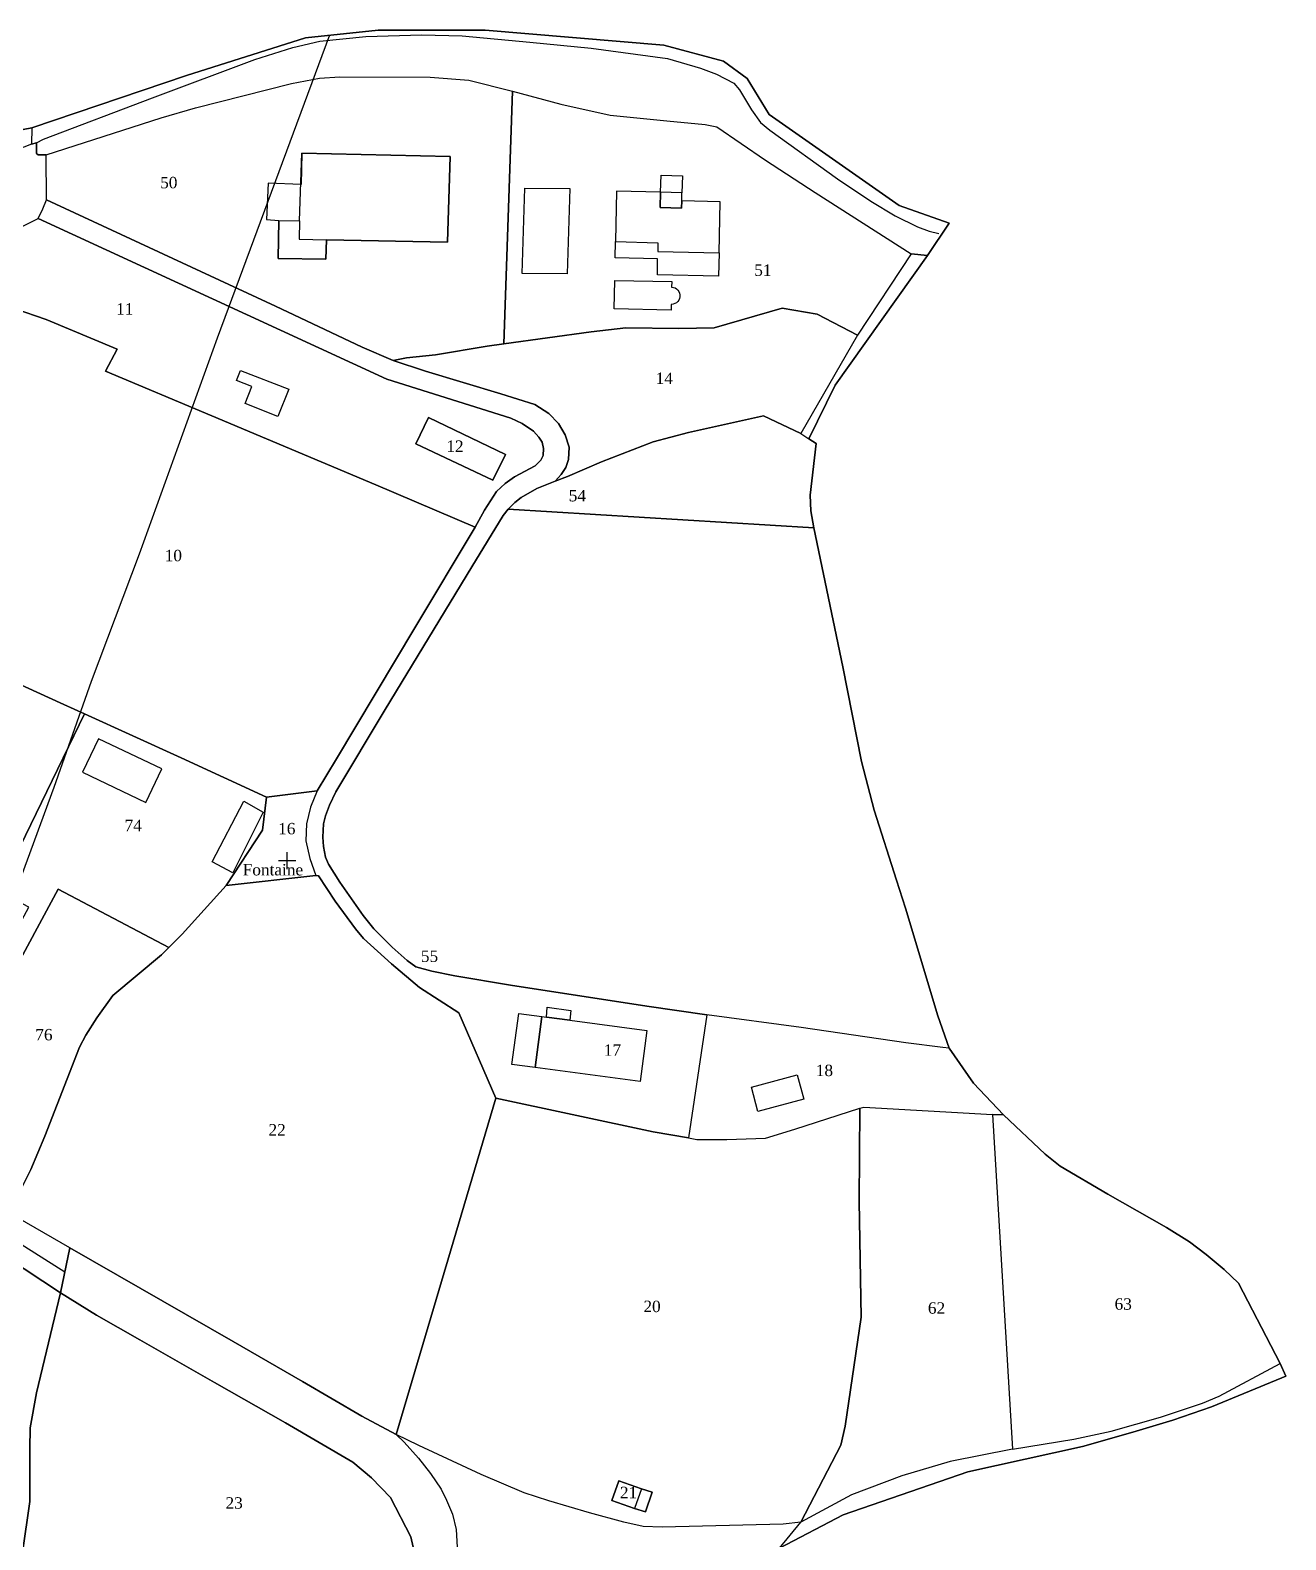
# Model space of a CAD drawing. Extents: x 1208681 to 1209440, y 6152548 to 6153096.
# Drawn here: x 1209219.8 to 1209439.5, y 6152766.6 to 6153030.9 of the extents above; entities that cross this region are included whole.
import ezdxf

# ---------------------------------------------------------------- set-up
doc = ezdxf.new("R2010")
doc.units = 0
doc.linetypes.add('CONTINU', pattern=[0])
doc.layers.get('0').update_dxf_attribs({"linetype": 'CONTINU'})
for name, color, linetype in [('1LIEUDIT', 7, 'CONTINU'), ('1PARCELLE', 7, 'CONTINU'), ('1SECTION', 7, 'CONTINU'), ('1SUBDSECT', 7, 'CONTINU'), ('1TRONFLUV', 7, 'CONTINU'), ('1TRONROU', 7, 'CONTINU'), ('1TROUPARCELLE', 7, 'CONTINU'), ('1ZONCOMM', 7, 'CONTINU'), ('3BATIDUR', 7, 'CONTINU'), ('3BATILEGER', 7, 'CONTINU'), ('3CALVAIRE', 7, 'CONTINU'), ('3CALVAIRETEX', 7, 'CONTINU'), ('3CHEMIN', 7, 'CONTINU'), ('3FISCLINE', 7, 'CONTINUOUS'), ('3GAZODUC', 7, 'CONTINU'), ('3PARCELLETEX', 7, 'CONTINU'), ('3PISCINE', 7, 'CONTINUOUS')]:
    doc.layers.add(name, color=color, linetype=linetype)
doc.styles.get("Standard").update_dxf_attribs({"font": 'Times New Roman'})

# ---------------------------------------------------------------- blocks, each defined once
blk = doc.blocks.new('DETATOPO')
for points in [[(-1.5, 0), (1.5, 0)], [(0, -1.5), (0, 1.5)]]:
    blk.add_lwpolyline(points)

msp = doc.modelspace()

# ---------------------------------------------------------------- linework, layer by layer
at = {"layer": '1LIEUDIT'}
for points in [[(1209218.52, 6153013.5), (1209220.04, 6153013.74), (1209247.13, 6153022.94), (1209267.94, 6153029.54), (1209280.64, 6153030.86), (1209299.4, 6153030.84), (1209330.67, 6153028.22), (1209341.08, 6153025.42), (1209345.26, 6153022.39), (1209349.07, 6153016.12), (1209371.85, 6153000.15), (1209380.62, 6152997.06), (1209376.82, 6152991.42), (1209360.64, 6152968.74), (1209356.07, 6152959.31), (1209357.32, 6152958.48), (1209356.25, 6152949.43), (1209356.37, 6152946.7), (1209356.93, 6152943.71), (1209361.97, 6152919.39), (1209365.23, 6152902.85), (1209367.46, 6152894.33), (1209371.39, 6152882.08), (1209372.97, 6152877.17), (1209378.62, 6152858.28), (1209380.61, 6152852.67), (1209384.87, 6152846.49), (1209390.11, 6152840.96), (1209397.42, 6152834.11), (1209400.01, 6152832), (1209408.38, 6152827.06), (1209418.64, 6152821.24), (1209422.69, 6152818.71), (1209425.58, 6152816.53), (1209428.76, 6152813.88), (1209431.24, 6152811.49), (1209438.51, 6152797.42), (1209439.52, 6152795.24), (1209438.82, 6152794.95), (1209426.52, 6152789.85), (1209419.73, 6152787.51), (1209412.77, 6152785.39), (1209403.91, 6152782.9), (1209383.86, 6152778.47), (1209362.05, 6152770.92), (1209350.88, 6152765.1)], [(1209219.69, 6152782.49), (1209219.78, 6152786.18), (1209220.86, 6152792.28), (1209225.06, 6152809.81), (1209209.18, 6152820.28)], [(1209219.69, 6152782.49), (1209219.78, 6152786.18), (1209220.86, 6152792.28), (1209225.06, 6152809.81), (1209209.18, 6152820.28)]]:
    msp.add_lwpolyline(points, dxfattribs=at)
at = {"layer": '1PARCELLE'}
for points in [[(1209222.62, 6153001.16), (1209222.58, 6153009.03), (1209242.67, 6153015.52), (1209248.68, 6153017.28), (1209265.47, 6153021.54), (1209270.39, 6153022.46), (1209273.94, 6153022.69), (1209289.79, 6153022.65), (1209296.55, 6153022.12), (1209304.15, 6153020.18), (1209302.66, 6152975.94), (1209299.77, 6152975.52), (1209290.7, 6152974.01), (1209285.61, 6152973.49), (1209283.27, 6152973.05), (1209277.86, 6152975.36), (1209262.72, 6152982.52), (1209222.62, 6153001.16)], [(1209364.57, 6152977.46), (1209357.49, 6152981.12), (1209351.37, 6152982.18), (1209339.47, 6152978.73), (1209333.29, 6152978.62), (1209324, 6152978.78), (1209317.93, 6152978.05), (1209302.66, 6152975.94), (1209304.15, 6153020.18), (1209312.61, 6153017.89), (1209321.28, 6153015.98), (1209331.2, 6153014.98), (1209337.91, 6153014.36), (1209339.96, 6153013.93), (1209348.48, 6153008.09), (1209357.13, 6153002.44), (1209373.95, 6152991.73), (1209364.57, 6152977.46)], [(1209328.81, 6152837.98), (1209301.27, 6152843.86), (1209294.78, 6152858.85), (1209287.88, 6152863.29), (1209283, 6152867.39), (1209278.1, 6152871.87), (1209276.72, 6152873.51), (1209273.13, 6152878.39), (1209270.24, 6152882.82), (1209269.75, 6152882.85), (1209254.06, 6152881.1), (1209260.41, 6152890.79), (1209261.12, 6152896.56), (1209269.99, 6152897.67), (1209273.36, 6152903.32), (1209287.11, 6152926.21), (1209297.62, 6152943.86), (1209299.3, 6152946.83), (1209301.39, 6152950.11), (1209302.88, 6152951.52), (1209304.51, 6152952.65), (1209308.12, 6152954.57), (1209309.12, 6152955.6), (1209309.52, 6152956.43), (1209309.62, 6152957.6), (1209309.35, 6152958.76), (1209308.8, 6152959.61), (1209307.87, 6152960.64), (1209305.86, 6152962.03), (1209303.9, 6152962.96), (1209282.21, 6152969.74), (1209221.17, 6152997.88), (1209222, 6152999.58), (1209222.62, 6153001.16), (1209262.72, 6152982.52), (1209277.86, 6152975.36), (1209283.27, 6152973.05), (1209288.95, 6152971.19), (1209302.14, 6152967.21), (1209308.08, 6152965.33), (1209310.54, 6152963.76), (1209312.25, 6152961.99), (1209313.39, 6152960.01), (1209314.11, 6152957.86), (1209313.96, 6152955.72), (1209313.49, 6152954.3), (1209312.72, 6152953.1), (1209311.62, 6152951.9), (1209308.43, 6152950.61), (1209305.67, 6152949.04), (1209304.56, 6152948.18), (1209303.44, 6152947), (1209302.57, 6152945.88), (1209297.05, 6152936.91), (1209281.88, 6152911.94), (1209273.28, 6152897.49), (1209272.16, 6152895.16), (1209271.45, 6152893.29), (1209271.12, 6152891.92), (1209271, 6152889.56), (1209271.07, 6152887.97), (1209271.46, 6152886.1), (1209272, 6152884.84), (1209273.96, 6152881.7), (1209278.06, 6152875.85), (1209279.9, 6152873.53), (1209283.13, 6152870.34), (1209285.74, 6152868.01), (1209287.26, 6152866.9), (1209290.04, 6152866.1), (1209294.08, 6152865.3), (1209303.8, 6152863.7), (1209327.71, 6152859.97), (1209338.18, 6152858.47), (1209334.99, 6152836.92), (1209328.81, 6152837.98)], [(1209354.67, 6152960.24), (1209348.11, 6152963.32), (1209334.99, 6152960.41), (1209328.78, 6152958.79), (1209319.77, 6152955.31), (1209313.82, 6152952.72), (1209311.62, 6152951.9), (1209312.72, 6152953.1), (1209313.49, 6152954.3), (1209313.96, 6152955.72), (1209314.11, 6152957.86), (1209313.39, 6152960.01), (1209312.25, 6152961.99), (1209310.54, 6152963.76), (1209308.08, 6152965.33), (1209302.14, 6152967.21), (1209288.95, 6152971.19), (1209283.27, 6152973.05), (1209285.61, 6152973.49), (1209290.7, 6152974.01), (1209299.77, 6152975.52), (1209302.66, 6152975.94), (1209317.93, 6152978.05), (1209324, 6152978.78), (1209333.29, 6152978.62), (1209339.47, 6152978.73), (1209351.37, 6152982.18), (1209357.49, 6152981.12), (1209364.57, 6152977.46), (1209354.67, 6152960.24)], [(1209289.47, 6152963.04), (1209287.23, 6152958.45), (1209300.76, 6152952.07), (1209302.97, 6152956.59), (1209289.47, 6152963.04)], [(1209356.93, 6152943.71), (1209303.44, 6152947), (1209304.56, 6152948.18), (1209305.67, 6152949.04), (1209308.43, 6152950.61), (1209311.62, 6152951.9), (1209313.82, 6152952.72), (1209319.77, 6152955.31), (1209328.78, 6152958.79), (1209334.99, 6152960.41), (1209348.11, 6152963.32), (1209354.67, 6152960.24), (1209356.07, 6152959.31), (1209357.32, 6152958.48), (1209356.25, 6152949.43), (1209356.37, 6152946.7), (1209356.93, 6152943.71)], [(1209356.93, 6152943.71), (1209361.97, 6152919.39), (1209365.23, 6152902.85), (1209367.46, 6152894.33), (1209371.39, 6152882.08), (1209372.97, 6152877.17), (1209378.62, 6152858.28), (1209380.61, 6152852.67), (1209379.51, 6152852.73), (1209373.02, 6152853.56), (1209354.7, 6152856.24), (1209338.18, 6152858.47), (1209327.71, 6152859.97), (1209303.8, 6152863.7), (1209294.08, 6152865.3), (1209290.04, 6152866.1), (1209287.26, 6152866.9), (1209285.74, 6152868.01), (1209283.13, 6152870.34), (1209279.9, 6152873.53), (1209278.06, 6152875.85), (1209273.96, 6152881.7), (1209272, 6152884.84), (1209271.46, 6152886.1), (1209271.07, 6152887.97), (1209271, 6152889.56), (1209271.12, 6152891.92), (1209271.45, 6152893.29), (1209272.16, 6152895.16), (1209273.28, 6152897.49), (1209281.88, 6152911.94), (1209297.05, 6152936.91), (1209302.57, 6152945.88), (1209303.44, 6152947), (1209356.93, 6152943.71)], [(1209178.68, 6152846.38), (1209173.45, 6152849.33), (1209177.4, 6152850.36), (1209196.45, 6152886.31), (1209189.83, 6152886.29), (1209199.61, 6152924.53), (1209200.76, 6152923.98), (1209212.03, 6152918.97), (1209225.66, 6152912.82), (1209229.25, 6152911.18), (1209214.13, 6152880.1), (1209200.36, 6152887.26), (1209178.68, 6152846.38)], [(1209199.54, 6152833.85), (1209194.42, 6152837), (1209198.03, 6152837.48), (1209219.52, 6152877.3), (1209214.13, 6152880.1), (1209229.25, 6152911.18), (1209246.19, 6152903.45), (1209261.12, 6152896.56), (1209260.41, 6152890.79), (1209254.06, 6152881.1), (1209246.38, 6152872.59), (1209244, 6152870.25), (1209224.65, 6152880.48), (1209199.54, 6152833.85)], [(1209283.79, 6152785.01), (1209277.8, 6152788.22), (1209267.41, 6152794.31), (1209255.27, 6152801.31), (1209226.7, 6152817.67), (1209216.09, 6152823.81), (1209219.87, 6152831.38), (1209222.34, 6152837.21), (1209228.4, 6152852.8), (1209229.51, 6152854.92), (1209231.45, 6152857.97), (1209234.25, 6152861.88), (1209242.72, 6152868.99), (1209244, 6152870.25), (1209246.38, 6152872.59), (1209254.06, 6152881.1), (1209269.75, 6152882.85), (1209270.24, 6152882.82), (1209273.13, 6152878.39), (1209276.72, 6152873.51), (1209278.1, 6152871.87), (1209283, 6152867.39), (1209287.88, 6152863.29), (1209294.78, 6152858.85), (1209301.27, 6152843.86), (1209283.79, 6152785.01)], [(1209204.74, 6152830.67), (1209199.54, 6152833.85), (1209224.65, 6152880.48), (1209244, 6152870.25), (1209242.72, 6152868.99), (1209234.25, 6152861.88), (1209231.45, 6152857.97), (1209229.51, 6152854.92), (1209228.4, 6152852.8), (1209222.34, 6152837.21), (1209219.87, 6152831.38), (1209216.09, 6152823.81), (1209204.74, 6152830.67)], [(1209326.51, 6152846.82), (1209308.14, 6152849.26), (1209309.33, 6152858.17), (1209310.1, 6152858.07), (1209314.23, 6152857.52), (1209327.71, 6152855.72), (1209326.51, 6152846.82)], [(1209380.61, 6152852.67), (1209379.51, 6152852.73), (1209373.02, 6152853.56), (1209354.7, 6152856.24), (1209338.18, 6152858.47), (1209334.99, 6152836.92), (1209336.45, 6152836.68), (1209341.67, 6152836.64), (1209348.48, 6152836.91), (1209353.59, 6152838.46), (1209364.99, 6152842.11), (1209365.64, 6152842.34), (1209388.19, 6152841.02), (1209390.11, 6152840.96), (1209384.87, 6152846.49), (1209380.61, 6152852.67)], [(1209327.04, 6152768.89), (1209323.64, 6152769.68), (1209317.64, 6152771.28), (1209310.54, 6152773.42), (1209306.22, 6152774.79), (1209298.72, 6152778.01), (1209287.77, 6152783.06), (1209283.79, 6152785.01), (1209301.27, 6152843.86), (1209328.81, 6152837.98), (1209334.99, 6152836.92), (1209336.45, 6152836.68), (1209341.67, 6152836.64), (1209348.48, 6152836.91), (1209353.59, 6152838.46), (1209364.99, 6152842.11), (1209364.85, 6152825.82), (1209365.22, 6152805.52), (1209362.41, 6152786.49), (1209361.64, 6152783.14), (1209354.62, 6152769.64), (1209351.56, 6152769.28), (1209330.38, 6152768.8), (1209327.04, 6152768.89)], [(1209354.62, 6152769.64), (1209361.64, 6152783.14), (1209362.41, 6152786.49), (1209365.22, 6152805.52), (1209364.85, 6152825.82), (1209364.99, 6152842.11), (1209365.64, 6152842.34), (1209388.19, 6152841.02), (1209391.71, 6152782.46), (1209380.77, 6152780.26), (1209372.34, 6152777.79), (1209363.49, 6152774.44), (1209354.62, 6152769.64)], [(1209390.11, 6152840.96), (1209388.19, 6152841.02), (1209391.71, 6152782.46), (1209402.45, 6152784.21), (1209408.97, 6152785.6), (1209417.57, 6152788.07), (1209424.96, 6152790.47), (1209427.88, 6152791.7), (1209438.51, 6152797.42), (1209431.24, 6152811.49), (1209428.76, 6152813.88), (1209425.58, 6152816.53), (1209422.69, 6152818.71), (1209418.64, 6152821.24), (1209408.38, 6152827.06), (1209400.01, 6152832), (1209397.42, 6152834.11), (1209390.11, 6152840.96)], [(1209322.77, 6152776.88), (1209321.57, 6152773.46), (1209325.51, 6152772.06), (1209327.43, 6152771.44), (1209328.62, 6152774.91), (1209326.77, 6152775.49), (1209322.77, 6152776.88)]]:
    msp.add_lwpolyline(points, close=True, dxfattribs=at)
for points in [[(1209206.61, 6152990.61), (1209221.17, 6152997.88), (1209222, 6152999.58), (1209222.62, 6153001.16), (1209222.58, 6153009.03), (1209221.14, 6153009.05), (1209220.87, 6153009.29), (1209220.85, 6153011.15), (1209220.01, 6153010.91), (1209217.03, 6153009.74)], [(1209206.61, 6152990.61), (1209221.17, 6152997.88), (1209282.21, 6152969.74), (1209303.9, 6152962.96), (1209305.86, 6152962.03), (1209307.87, 6152960.64), (1209308.8, 6152959.61), (1209309.35, 6152958.76), (1209309.62, 6152957.6), (1209309.52, 6152956.43), (1209309.12, 6152955.6), (1209308.12, 6152954.57), (1209304.51, 6152952.65), (1209302.88, 6152951.52), (1209301.39, 6152950.11), (1209299.3, 6152946.83), (1209297.62, 6152943.86), (1209280.24, 6152951.25), (1209280.24, 6152951.25), (1209251.58, 6152963.33), (1209232.92, 6152971.19), (1209235.01, 6152975.04), (1209222.55, 6152980.22), (1209217.13, 6152982.1)], [(1209217.13, 6152982.1), (1209222.55, 6152980.22), (1209235.01, 6152975.04), (1209232.92, 6152971.19), (1209251.58, 6152963.33), (1209280.24, 6152951.25), (1209297.62, 6152943.86), (1209287.11, 6152926.21), (1209273.36, 6152903.32), (1209269.99, 6152897.67), (1209261.12, 6152896.56), (1209261.12, 6152896.56), (1209246.19, 6152903.45), (1209229.25, 6152911.18), (1209225.66, 6152912.82), (1209212.03, 6152918.97)], [(1209023.88, 6152751.56), (1209015.18, 6152778.4), (1209009.21, 6152796.16), (1209003.13, 6152804.2), (1209020.27, 6152830.21), (1209027.63, 6152841.35), (1209032.7, 6152845.34), (1209034.75, 6152846.85), (1209078.88, 6152823.18), (1209112.8, 6152805.5), (1209143.01, 6152789.75), (1209170, 6152843.89), (1209178.58, 6152839.21), (1209190.93, 6152831.78), (1209197.46, 6152827.84), (1209209.18, 6152820.28), (1209225.06, 6152809.81), (1209220.86, 6152792.28), (1209219.78, 6152786.18), (1209219.69, 6152782.49), (1209219.68, 6152773.29), (1209218.41, 6152764.34)], [(1209350.88, 6152765.1), (1209354.62, 6152769.64), (1209351.56, 6152769.28), (1209330.38, 6152768.8), (1209327.04, 6152768.89), (1209323.64, 6152769.68), (1209317.64, 6152771.28), (1209310.54, 6152773.42), (1209306.22, 6152774.79), (1209298.72, 6152778.01), (1209287.77, 6152783.06), (1209283.79, 6152785.01), (1209277.8, 6152788.22), (1209267.41, 6152794.31), (1209255.27, 6152801.31), (1209226.7, 6152817.67), (1209225.06, 6152809.81), (1209231.37, 6152805.92), (1209238.96, 6152801.58), (1209252.01, 6152794.09), (1209264.46, 6152787.05), (1209276.21, 6152780.15), (1209279.52, 6152777.43), (1209282.8, 6152773.99), (1209286.38, 6152767.07), (1209286.8, 6152765.31)], [(1209218.41, 6152764.34), (1209219.68, 6152773.29), (1209219.69, 6152782.49), (1209219.78, 6152786.18), (1209220.86, 6152792.28), (1209225.06, 6152809.81), (1209225.06, 6152809.81), (1209231.37, 6152805.92), (1209238.96, 6152801.58), (1209252.01, 6152794.09), (1209264.46, 6152787.05), (1209276.21, 6152780.15), (1209279.52, 6152777.43), (1209282.8, 6152773.99), (1209286.38, 6152767.07), (1209286.8, 6152765.31)]]:
    msp.add_lwpolyline(points, dxfattribs=at)
at = {"layer": '1SECTION'}
msp.add_lwpolyline([(1209350.88, 6152765.1), (1209362.05, 6152770.92), (1209383.86, 6152778.47), (1209403.91, 6152782.9), (1209412.77, 6152785.39), (1209419.73, 6152787.51), (1209426.52, 6152789.85), (1209438.82, 6152794.95), (1209439.52, 6152795.24), (1209438.51, 6152797.42), (1209431.24, 6152811.49), (1209428.76, 6152813.88), (1209425.58, 6152816.53), (1209422.69, 6152818.71), (1209418.64, 6152821.24), (1209408.38, 6152827.06), (1209400.01, 6152832), (1209397.42, 6152834.11), (1209390.11, 6152840.96), (1209384.87, 6152846.49), (1209380.61, 6152852.67), (1209378.62, 6152858.28), (1209372.97, 6152877.17), (1209371.39, 6152882.08), (1209367.46, 6152894.33), (1209365.23, 6152902.85), (1209361.97, 6152919.39), (1209356.93, 6152943.71), (1209356.37, 6152946.7), (1209356.25, 6152949.43), (1209357.32, 6152958.48), (1209356.07, 6152959.31), (1209360.64, 6152968.74), (1209376.82, 6152991.42), (1209380.62, 6152997.06), (1209371.85, 6153000.15), (1209349.07, 6153016.12), (1209345.26, 6153022.39), (1209341.08, 6153025.42), (1209330.67, 6153028.22), (1209299.4, 6153030.84), (1209280.64, 6153030.86), (1209267.94, 6153029.54), (1209247.13, 6153022.94), (1209220.04, 6153013.74), (1209218.52, 6153013.5)], dxfattribs=at)
at = {"layer": '1SUBDSECT'}
msp.add_lwpolyline([(1209350.88, 6152765.1), (1209362.05, 6152770.92), (1209383.86, 6152778.47), (1209403.91, 6152782.9), (1209412.77, 6152785.39), (1209419.73, 6152787.51), (1209426.52, 6152789.85), (1209438.82, 6152794.95), (1209439.52, 6152795.24), (1209438.51, 6152797.42), (1209431.24, 6152811.49), (1209428.76, 6152813.88), (1209425.58, 6152816.53), (1209422.69, 6152818.71), (1209418.64, 6152821.24), (1209408.38, 6152827.06), (1209400.01, 6152832), (1209397.42, 6152834.11), (1209390.11, 6152840.96), (1209384.87, 6152846.49), (1209380.61, 6152852.67), (1209378.62, 6152858.28), (1209372.97, 6152877.17), (1209371.39, 6152882.08), (1209367.46, 6152894.33), (1209365.23, 6152902.85), (1209361.97, 6152919.39), (1209356.93, 6152943.71), (1209356.37, 6152946.7), (1209356.25, 6152949.43), (1209357.32, 6152958.48), (1209356.07, 6152959.31), (1209360.64, 6152968.74), (1209376.82, 6152991.42), (1209380.62, 6152997.06), (1209371.85, 6153000.15), (1209349.07, 6153016.12), (1209345.26, 6153022.39), (1209341.08, 6153025.42), (1209330.67, 6153028.22), (1209299.4, 6153030.84), (1209280.64, 6153030.86), (1209267.94, 6153029.54), (1209247.13, 6153022.94), (1209220.04, 6153013.74), (1209218.52, 6153013.5)], dxfattribs=at)
at = {"layer": '1TRONFLUV'}
for points in [[(1209220.01, 6153010.91), (1209220.85, 6153011.15), (1209220.87, 6153009.29), (1209221.14, 6153009.05), (1209222.58, 6153009.03), (1209242.67, 6153015.52), (1209248.68, 6153017.28), (1209265.47, 6153021.54), (1209270.39, 6153022.46), (1209273.94, 6153022.69), (1209289.79, 6153022.65), (1209296.55, 6153022.12), (1209304.15, 6153020.18), (1209312.61, 6153017.89), (1209321.28, 6153015.98), (1209331.2, 6153014.98), (1209337.91, 6153014.36), (1209339.96, 6153013.93), (1209348.48, 6153008.09), (1209357.13, 6153002.44), (1209373.95, 6152991.73), (1209376.82, 6152991.42), (1209380.62, 6152997.06), (1209371.85, 6153000.15), (1209349.07, 6153016.12), (1209345.26, 6153022.39), (1209341.08, 6153025.42), (1209330.67, 6153028.22), (1209299.4, 6153030.84), (1209280.64, 6153030.86), (1209267.94, 6153029.54), (1209247.13, 6153022.94), (1209220.04, 6153013.74), (1209220.01, 6153010.91)], [(1209373.95, 6152991.73), (1209364.57, 6152977.46), (1209354.67, 6152960.24), (1209356.07, 6152959.31), (1209360.64, 6152968.74), (1209376.82, 6152991.42), (1209373.95, 6152991.73)]]:
    msp.add_lwpolyline(points, close=True, dxfattribs=at)
at = {"layer": '1TRONROU'}
msp.add_lwpolyline([(1209286.8, 6152765.31), (1209286.38, 6152767.07), (1209282.8, 6152773.99), (1209279.52, 6152777.43), (1209276.21, 6152780.15), (1209264.46, 6152787.05), (1209252.01, 6152794.09), (1209238.96, 6152801.58), (1209231.37, 6152805.92), (1209225.06, 6152809.81), (1209226.7, 6152817.67), (1209255.27, 6152801.31), (1209267.41, 6152794.31), (1209277.8, 6152788.22), (1209283.79, 6152785.01), (1209285.2, 6152783.69), (1209287.74, 6152780.88), (1209289.85, 6152778.18), (1209291.67, 6152775.42), (1209292.65, 6152773.51), (1209293.67, 6152771.05), (1209294.33, 6152768.4), (1209294.58, 6152764.21)], dxfattribs=at)
at = {"layer": '1TROUPARCELLE'}
for points in [[(1209287.23, 6152958.45), (1209289.47, 6152963.04), (1209302.97, 6152956.59), (1209300.76, 6152952.07), (1209287.23, 6152958.45)], [(1209308.14, 6152849.26), (1209309.33, 6152858.17), (1209310.1, 6152858.07), (1209314.23, 6152857.52), (1209327.71, 6152855.72), (1209326.51, 6152846.82), (1209308.14, 6152849.26)], [(1209325.51, 6152772.06), (1209321.57, 6152773.46), (1209322.77, 6152776.88), (1209326.77, 6152775.49), (1209328.62, 6152774.91), (1209327.43, 6152771.44), (1209325.51, 6152772.06)]]:
    msp.add_lwpolyline(points, close=True, dxfattribs=at)
at = {"layer": '1ZONCOMM'}
msp.add_lwpolyline([(1208998.97, 6152939.88), (1209007.74, 6152932.2), (1209031.01, 6152909.83), (1209038.57, 6152903.76), (1209050.62, 6152896.17), (1209055.1, 6152894.17), (1209062.4, 6152891.41), (1209068.37, 6152889.48), (1209072.64, 6152888.9), (1209079.11, 6152888.88), (1209088.93, 6152883.53), (1209113.96, 6152873.91), (1209125.24, 6152868.16), (1209149.89, 6152857.62), (1209165.17, 6152850.15), (1209183.93, 6152839.96), (1209225.83, 6152813.51)], dxfattribs=at)
at = {"layer": '3BATIDUR'}
for points in [[(1209293.25, 6153008.75), (1209267.33, 6153009.32), (1209267.21, 6153003.85), (1209261.43, 6153004.05), (1209261.14, 6152997.69), (1209263.3, 6152997.55), (1209263.15, 6152990.91), (1209271.5, 6152990.79), (1209271.64, 6152994.17), (1209292.8, 6152993.73), (1209293.25, 6153008.75)], [(1209263.15, 6152990.91), (1209263.3, 6152997.55), (1209266.88, 6152997.49), (1209267.33, 6153009.32), (1209293.25, 6153008.75), (1209292.8, 6152993.73), (1209271.64, 6152994.17), (1209271.5, 6152990.79), (1209263.15, 6152990.91)], [(1209305.87, 6152988.25), (1209306.32, 6153003.22), (1209314.2, 6153003.13), (1209313.72, 6152988.2), (1209305.87, 6152988.25)], [(1209330.08, 6153002.49), (1209322.39, 6153002.66), (1209322.22, 6152993.87), (1209329.6, 6152993.61), (1209329.61, 6152992.11), (1209340.34, 6152991.89), (1209340.53, 6153000.83), (1209333.8, 6153000.98), (1209333.75, 6152999.7), (1209330.03, 6152999.81), (1209330.08, 6153002.49)], [(1209257.36, 6152965.5), (1209258.57, 6152968.46), (1209255.88, 6152969.52), (1209256.56, 6152971.3), (1209265.04, 6152968.04), (1209263.11, 6152963.21), (1209257.36, 6152965.5)], [(1209228.93, 6152900.95), (1209240.03, 6152895.66), (1209242.82, 6152901.52), (1209231.72, 6152906.8), (1209228.93, 6152900.95)], [(1209251.63, 6152885.25), (1209257.17, 6152895.9), (1209260.56, 6152893.98), (1209255.23, 6152883.34), (1209251.63, 6152885.25)], [(1209309.33, 6152858.17), (1209308.14, 6152849.26), (1209304.08, 6152849.8), (1209305.3, 6152858.7), (1209309.33, 6152858.17)], [(1209308.14, 6152849.26), (1209309.33, 6152858.17), (1209310.1, 6152858.07), (1209314.23, 6152857.52), (1209327.71, 6152855.72), (1209326.51, 6152846.82), (1209308.14, 6152849.26)], [(1209347.12, 6152841.54), (1209345.99, 6152845.81), (1209353.99, 6152847.98), (1209355.16, 6152843.72), (1209347.12, 6152841.54)], [(1209325.51, 6152772.06), (1209321.57, 6152773.46), (1209322.77, 6152776.88), (1209326.77, 6152775.49), (1209325.51, 6152772.06)]]:
    msp.add_lwpolyline(points, close=True, dxfattribs=at)
at = {"layer": '3BATILEGER'}
for points in [[(1209333.8, 6153000.98), (1209333.84, 6153002.41), (1209330.08, 6153002.49), (1209330.03, 6152999.81), (1209333.75, 6152999.7), (1209333.8, 6153000.98)], [(1209340.34, 6152991.89), (1209340.24, 6152987.82), (1209329.57, 6152988.01), (1209329.55, 6152990.82), (1209322.16, 6152991.03), (1209322.22, 6152993.87), (1209329.6, 6152993.61), (1209329.61, 6152992.11), (1209340.34, 6152991.89)], [(1209314.23, 6152857.52), (1209310.1, 6152858.07), (1209310.23, 6152859.84), (1209314.4, 6152859.21), (1209314.23, 6152857.52)]]:
    msp.add_lwpolyline(points, close=True, dxfattribs=at)
at = {"layer": '3CHEMIN'}
msp.add_lwpolyline([(1209269.99, 6152897.67), (1209268.84, 6152894.85), (1209268.1, 6152891.91), (1209268.02, 6152888.92), (1209268.72, 6152885.82), (1209269.75, 6152882.85)], dxfattribs=at)
at = {"layer": '3FISCLINE'}
for points in [[(1209220.85, 6153011.15), (1209222.09, 6153011.8), (1209241.18, 6153019.04), (1209259.1, 6153025.72), (1209265.71, 6153027.81), (1209270.46, 6153028.93), (1209278.49, 6153029.75), (1209288.33, 6153030.02), (1209295.35, 6153029.88), (1209307.21, 6153028.75), (1209317.96, 6153027.74), (1209331.32, 6153025.92), (1209337.06, 6153024.24), (1209339.89, 6153023.14), (1209342.9, 6153021.56), (1209343.9, 6153020.4), (1209345.98, 6153016.9), (1209347.56, 6153014.68), (1209349.2, 6153013.37), (1209361.03, 6153004.82), (1209366.88, 6153000.94), (1209371.15, 6152998.38), (1209375.08, 6152996.44), (1209377.13, 6152995.65), (1209378.79, 6152995.26)], [(1209330.08, 6153002.49), (1209330.21, 6153005.47), (1209333.91, 6153005.39), (1209333.84, 6153002.41)], [(1209266.88, 6152997.49), (1209266.83, 6152994.26), (1209271.64, 6152994.17)]]:
    msp.add_lwpolyline(points, dxfattribs=at)
at = {"layer": '3GAZODUC'}
msp.add_lwpolyline([(1209272.14, 6153029.97), (1209252.51, 6152976.96), (1209238.82, 6152939.11), (1209230.45, 6152916.83), (1209223.88, 6152898.28), (1209211.53, 6152864.72), (1209206.7, 6152852.59), (1209203.18, 6152843.06), (1209197.46, 6152827.84), (1209187.43, 6152800.19), (1209170.41, 6152753.48), (1209147.83, 6152703.42), (1209130.71, 6152665.8), (1209122.14, 6152647.19)], dxfattribs=at)
at = {"layer": '3PISCINE'}
msp.add_lwpolyline([(1209322.08, 6152987.06), (1209332.04, 6152986.87), (1209332.02, 6152985.87), (1209332.33, 6152985.83), (1209332.63, 6152985.73), (1209332.9, 6152985.56), (1209333.12, 6152985.35), (1209333.31, 6152985.1), (1209333.43, 6152984.81), (1209333.49, 6152984.5), (1209333.48, 6152984.18), (1209333.41, 6152983.87), (1209333.27, 6152983.59), (1209333.09, 6152983.34), (1209332.86, 6152983.14), (1209332.58, 6152982.99), (1209332.28, 6152982.89), (1209331.97, 6152982.86), (1209331.94, 6152981.86), (1209321.99, 6152982.05), (1209322.08, 6152987.06)], close=True, dxfattribs=at)

# ---------------------------------------------------------------- block references
at = {"layer": '3CALVAIRE', "rotation": 90}
msp.add_blockref('DETATOPO', (1209264.74, 6152885.46), dxfattribs=at)

# ---------------------------------------------------------------- texts
at = {"layer": '3CALVAIRETEX'}
msp.add_text('Fontaine', height=2, dxfattribs=at).set_placement((1209256.96, 6152882.89))
at = {"layer": '3PARCELLETEX'}
msp.add_text('50', height=2, rotation=360, dxfattribs=at).set_placement((1209242.51, 6153003.18))
for s, p in [('51', (1209346.49, 6152987.85)), ('11', (1209234.79, 6152981.06)), ('14', (1209329.23, 6152968.92)), ('12', (1209292.6, 6152957.03)), ('54', (1209314.02, 6152948.37)), ('10', (1209243.31, 6152937.89)), ('74', (1209236.28, 6152890.62)), ('16', (1209263.17, 6152890.08)), ('55', (1209288.14, 6152867.74)), ('76', (1209220.66, 6152854.01)), ('17', (1209320.16, 6152851.3)), ('18', (1209357.26, 6152847.75)), ('22', (1209261.47, 6152837.35)), ('63', (1209409.56, 6152806.85)), ('20', (1209327.09, 6152806.43)), ('62', (1209376.88, 6152806.15)), ('21', (1209322.98, 6152773.86)), ('23', (1209253.95, 6152772.02))]:
    msp.add_text(s, height=2, dxfattribs=at).set_placement(p)

doc.saveas('drawing.dxf')
